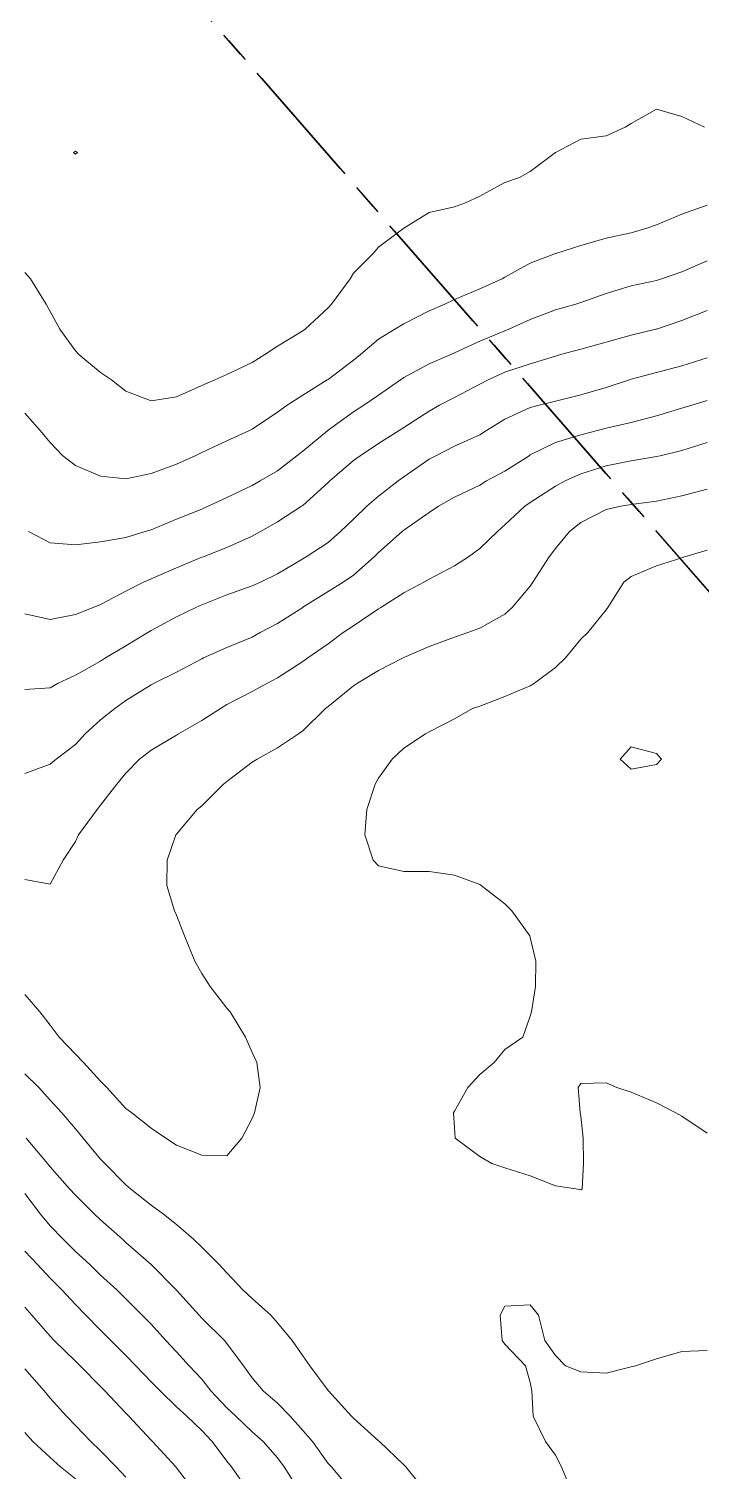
# Model space of a CAD drawing. Header units: centimetres. Extents: x 0 to 642158, y -847 to 649707.
# Drawn here: x 617209.33 to 617222.63, y 620390.16 to 620418.69 of the extents above; entities that cross this region are included whole.
import ezdxf

# ---------------------------------------------------------------- set-up
doc = ezdxf.new("R2010")
doc.units = ezdxf.units.CM
doc.header["$MEASUREMENT"] = 0
doc.linetypes.add('CENTERX2', pattern=[4, 2.5, -0.5, 0.5, -0.5])
doc.layers.add('SPW_parcellaire cadastral', color=7, linetype='CENTERX2', lineweight=25, true_color=0xff0542)
doc.layers.add('WAL_topographie 0.5', color=253, linetype='Continuous', lineweight=20)

msp = doc.modelspace()

# ---------------------------------------------------------------- linework, layer by layer
at = {"layer": 'SPW_parcellaire cadastral'}
for points in [[(617308.437, 620329.669), (617303.071, 620323.455), (617299.621, 620319.465), (617195.532, 620438.811), (617205.087, 620446.27), (617308.437, 620329.669)], [(617299.621, 620319.465), (617271.662, 620287.186), (617203.974, 620367.182), (617164.102, 620414.279), (617195.532, 620438.811), (617299.621, 620319.465)]]:
    msp.add_lwpolyline(points, dxfattribs=at)
at = {"layer": 'WAL_topographie 0.5'}
for points in [[(617209.25, 620413.877), (617209.364, 620413.75), (617209.67, 620413.25), (617209.75, 620413.102), (617209.941, 620412.75), (617210.25, 620412.325), (617210.319, 620412.25), (617210.75, 620411.894), (617210.965, 620411.75), (617211.25, 620411.53), (617211.75, 620411.337), (617212.25, 620411.414), (617212.75, 620411.636), (617213.01, 620411.75), (617213.25, 620411.858), (617213.75, 620412.097), (617214.001, 620412.25), (617214.25, 620412.419), (617214.75, 620412.72), (617214.794, 620412.75), (617215.25, 620413.174), (617215.317, 620413.25), (617215.689, 620413.75), (617215.75, 620413.86), (617216.144, 620414.25), (617216.25, 620414.376), (617216.75, 620414.75), (617216.75, 620414.75), (617217.25, 620415.062), (617217.75, 620415.171), (617217.971, 620415.25), (617218.25, 620415.382), (617218.75, 620415.653), (617219.036, 620415.75), (617219.25, 620415.871), (617219.75, 620416.25), (617219.75, 620416.25), (617220.25, 620416.509), (617220.75, 620416.58), (617221.13, 620416.75), (617221.25, 620416.821), (617221.75, 620417.104), (617222.25, 620416.96), (617222.698, 620416.75)], [(617210.25, 620416.214), (617210.292, 620416.25), (617210.25, 620416.276), (617210.213, 620416.25), (617210.25, 620416.214)], [(617209.25, 620411.091), (617209.556, 620410.75), (617209.75, 620410.512), (617210.001, 620410.25), (617210.25, 620410.054), (617210.75, 620409.843), (617211.25, 620409.793), (617211.75, 620409.899), (617212.25, 620410.081), (617212.622, 620410.25), (617212.75, 620410.313), (617213.25, 620410.544), (617213.696, 620410.75), (617213.75, 620410.776), (617214.25, 620411.114), (617214.44, 620411.25), (617214.75, 620411.448), (617215.234, 620411.75), (617215.25, 620411.76), (617215.75, 620412.14), (617215.892, 620412.25), (617216.25, 620412.556), (617216.573, 620412.75), (617216.75, 620412.861), (617217.25, 620413.116), (617217.557, 620413.25), (617217.75, 620413.343), (617218.25, 620413.548), (617218.696, 620413.75), (617218.75, 620413.779), (617219.25, 620414.06), (617219.75, 620414.249), (617219.755, 620414.25), (617220.25, 620414.409), (617220.75, 620414.551), (617221.25, 620414.659), (617221.558, 620414.75), (617221.75, 620414.816), (617222.25, 620415.03), (617222.75, 620415.209)], [(617209.325, 620408.75), (617209.75, 620408.528), (617210.25, 620408.487), (617210.75, 620408.548), (617211.25, 620408.632), (617211.631, 620408.75), (617211.75, 620408.786), (617212.25, 620408.992), (617212.75, 620409.192), (617212.878, 620409.25), (617213.25, 620409.426), (617213.75, 620409.662), (617213.909, 620409.75), (617214.25, 620409.953), (617214.634, 620410.25), (617214.75, 620410.342), (617215.243, 620410.75), (617215.25, 620410.755), (617215.75, 620411.117), (617215.958, 620411.25), (617216.25, 620411.448), (617216.684, 620411.75), (617216.75, 620411.797), (617217.25, 620412.07), (617217.676, 620412.25), (617217.75, 620412.283), (617218.25, 620412.514), (617218.75, 620412.718), (617218.829, 620412.75), (617219.25, 620412.945), (617219.75, 620413.134), (617220.155, 620413.25), (617220.25, 620413.282), (617220.75, 620413.457), (617221.25, 620413.608), (617221.75, 620413.719), (617221.848, 620413.75), (617222.25, 620413.889), (617222.75, 620414.108)], [(617209.25, 620407.12), (617209.75, 620407.011), (617210.25, 620407.11), (617210.6, 620407.25), (617210.75, 620407.309), (617211.25, 620407.572), (617211.599, 620407.75), (617211.75, 620407.818), (617212.25, 620408.034), (617212.75, 620408.24), (617212.777, 620408.25), (617213.25, 620408.437), (617213.75, 620408.661), (617213.91, 620408.75), (617214.25, 620408.939), (617214.725, 620409.25), (617214.75, 620409.268), (617215.25, 620409.718), (617215.282, 620409.75), (617215.75, 620410.155), (617215.882, 620410.25), (617216.25, 620410.49), (617216.655, 620410.75), (617216.75, 620410.81), (617217.25, 620411.134), (617217.455, 620411.25), (617217.75, 620411.401), (617218.25, 620411.666), (617218.416, 620411.75), (617218.75, 620411.902), (617219.25, 620412.068), (617219.75, 620412.222), (617219.849, 620412.25), (617220.25, 620412.357), (617220.75, 620412.496), (617221.25, 620412.632), (617221.736, 620412.75), (617221.75, 620412.754), (617222.25, 620412.924), (617222.75, 620413.125)], [(617209.25, 620405.628), (617209.75, 620405.661), (617209.911, 620405.75), (617210.25, 620405.907), (617210.75, 620406.188), (617210.847, 620406.25), (617211.25, 620406.491), (617211.681, 620406.75), (617211.75, 620406.792), (617212.25, 620407.061), (617212.636, 620407.25), (617212.75, 620407.302), (617213.25, 620407.5), (617213.75, 620407.675), (617213.911, 620407.75), (617214.25, 620407.912), (617214.75, 620408.211), (617214.816, 620408.25), (617215.25, 620408.536), (617215.498, 620408.75), (617215.75, 620408.993), (617216.016, 620409.25), (617216.25, 620409.452), (617216.635, 620409.75), (617216.75, 620409.832), (617217.25, 620410.184), (617217.381, 620410.25), (617217.75, 620410.441), (617218.25, 620410.665), (617218.387, 620410.75), (617218.75, 620410.973), (617219.25, 620411.202), (617219.429, 620411.25), (617219.75, 620411.331), (617220.25, 620411.455), (617220.75, 620411.598), (617221.211, 620411.75), (617221.25, 620411.763), (617221.75, 620411.895), (617222.25, 620412.025), (617222.75, 620412.183)], [(617209.25, 620403.965), (617209.75, 620404.15), (617209.872, 620404.25), (617210.25, 620404.536), (617210.446, 620404.75), (617210.75, 620405.024), (617211.033, 620405.25), (617211.25, 620405.407), (617211.75, 620405.719), (617211.812, 620405.75), (617212.25, 620405.97), (617212.75, 620406.232), (617212.787, 620406.25), (617213.25, 620406.454), (617213.75, 620406.663), (617213.906, 620406.75), (617214.25, 620406.932), (617214.748, 620407.25), (617214.75, 620407.251), (617215.25, 620407.561), (617215.548, 620407.75), (617215.75, 620407.89), (617216.165, 620408.25), (617216.25, 620408.336), (617216.714, 620408.75), (617216.75, 620408.78), (617217.25, 620409.13), (617217.434, 620409.25), (617217.75, 620409.43), (617218.25, 620409.67), (617218.385, 620409.75), (617218.75, 620409.944), (617219.228, 620410.25), (617219.25, 620410.265), (617219.75, 620410.509), (617220.25, 620410.666), (617220.582, 620410.75), (617220.75, 620410.793), (617221.25, 620410.908), (617221.75, 620411.04), (617222.25, 620411.189), (617222.447, 620411.25), (617222.75, 620411.34)], [(617209.25, 620401.865), (617209.75, 620401.774), (617210.008, 620402.25), (617210.25, 620402.619), (617210.313, 620402.75), (617210.68, 620403.25), (617210.75, 620403.336), (617211.068, 620403.75), (617211.25, 620403.971), (617211.519, 620404.25), (617211.75, 620404.426), (617212.25, 620404.725), (617212.289, 620404.75), (617212.75, 620405.012), (617213.119, 620405.25), (617213.25, 620405.327), (617213.75, 620405.588), (617214.051, 620405.75), (617214.25, 620405.855), (617214.75, 620406.177), (617214.85, 620406.25), (617215.25, 620406.532), (617215.548, 620406.75), (617215.75, 620406.887), (617216.25, 620407.221), (617216.297, 620407.25), (617216.75, 620407.537), (617217.147, 620407.75), (617217.25, 620407.811), (617217.75, 620408.069), (617218.027, 620408.25), (617218.25, 620408.415), (617218.599, 620408.75), (617218.75, 620408.88), (617219.142, 620409.25), (617219.25, 620409.322), (617219.75, 620409.646), (617219.939, 620409.75), (617220.25, 620409.889), (617220.75, 620410.051), (617221.25, 620410.147), (617221.75, 620410.233), (617221.82, 620410.25), (617222.25, 620410.354), (617222.75, 620410.509)], [(617209.25, 620399.595), (617209.548, 620399.25), (617209.75, 620398.985), (617209.928, 620398.75), (617210.25, 620398.414), (617210.409, 620398.25), (617210.75, 620397.879), (617210.873, 620397.75), (617211.25, 620397.338), (617211.365, 620397.25), (617211.75, 620396.948), (617212.039, 620396.75), (617212.25, 620396.614), (617212.75, 620396.412), (617213.25, 620396.403), (617213.541, 620396.75), (617213.75, 620397.143), (617213.795, 620397.25), (617213.908, 620397.75), (617213.841, 620398.25), (617213.75, 620398.448), (617213.616, 620398.75), (617213.312, 620399.25), (617213.25, 620399.323), (617212.917, 620399.75), (617212.75, 620400.007), (617212.614, 620400.25), (617212.407, 620400.75), (617212.25, 620401.162), (617212.214, 620401.25), (617212.058, 620401.75), (617212.069, 620402.25), (617212.239, 620402.75), (617212.25, 620402.766), (617212.662, 620403.25), (617212.75, 620403.327), (617213.178, 620403.75), (617213.25, 620403.809), (617213.75, 620404.187), (617213.846, 620404.25), (617214.25, 620404.475), (617214.664, 620404.75), (617214.75, 620404.807), (617215.202, 620405.25), (617215.25, 620405.29), (617215.75, 620405.698), (617215.83, 620405.75), (617216.25, 620406), (617216.738, 620406.25), (617216.75, 620406.257), (617217.25, 620406.476), (617217.75, 620406.659), (617218.013, 620406.75), (617218.25, 620406.836), (617218.75, 620407.119), (617218.89, 620407.25), (617219.25, 620407.67), (617219.303, 620407.75), (617219.625, 620408.25), (617219.75, 620408.412), (617220.027, 620408.75), (617220.25, 620408.928), (617220.75, 620409.185), (617221.045, 620409.25), (617221.25, 620409.287), (617221.75, 620409.352), (617222.25, 620409.455), (617222.75, 620409.587)], [(617222.75, 620396.848), (617222.25, 620397.183), (617222.129, 620397.25), (617221.75, 620397.451), (617221.25, 620397.661), (617220.966, 620397.75), (617220.75, 620397.843), (617220.25, 620397.831), (617220.2, 620397.75), (617220.241, 620397.25), (617220.25, 620397.183), (617220.3, 620396.75), (617220.307, 620396.25), (617220.277, 620395.75), (617220.25, 620395.729), (617220.15, 620395.75), (617219.75, 620395.808), (617219.25, 620396.009), (617218.75, 620396.162), (617218.493, 620396.25), (617218.25, 620396.39), (617217.767, 620396.75), (617217.75, 620396.964), (617217.732, 620397.25), (617217.75, 620397.282), (617218.018, 620397.75), (617218.25, 620398.01), (617218.537, 620398.25), (617218.75, 620398.504), (617219.104, 620398.75), (617219.25, 620399.162), (617219.274, 620399.25), (617219.352, 620399.75), (617219.36, 620400.25), (617219.25, 620400.721), (617219.243, 620400.75), (617218.886, 620401.25), (617218.75, 620401.383), (617218.281, 620401.75), (617218.25, 620401.769), (617217.75, 620401.954), (617217.25, 620402.026), (617216.75, 620402.025), (617216.25, 620402.135), (617216.143, 620402.25), (617215.98, 620402.75), (617216.02, 620403.25), (617216.184, 620403.75), (617216.25, 620403.873), (617216.516, 620404.25), (617216.75, 620404.464), (617217.175, 620404.75), (617217.25, 620404.788), (617217.75, 620405.044), (617218.11, 620405.25), (617218.25, 620405.299), (617218.75, 620405.49), (617219.25, 620405.699), (617219.333, 620405.75), (617219.75, 620406.064), (617219.948, 620406.25), (617220.25, 620406.623), (617220.39, 620406.75), (617220.75, 620407.202), (617220.785, 620407.25), (617221.102, 620407.75), (617221.25, 620407.862), (617221.75, 620408.073), (617222.25, 620408.231), (617222.302, 620408.25), (617222.75, 620408.384)], [(617221.848, 620404.25), (617221.75, 620404.145), (617221.25, 620404.052), (617221.031, 620404.25), (617221.25, 620404.489), (617221.75, 620404.36), (617221.848, 620404.25)], [(617209.25, 620398.021), (617209.527, 620397.75), (617209.75, 620397.505), (617209.985, 620397.25), (617210.25, 620396.934), (617210.403, 620396.75), (617210.75, 620396.338), (617210.833, 620396.25), (617211.25, 620395.827), (617211.34, 620395.75), (617211.75, 620395.423), (617211.992, 620395.25), (617212.25, 620395.045), (617212.586, 620394.75), (617212.75, 620394.593), (617213.095, 620394.25), (617213.25, 620394.084), (617213.565, 620393.75), (617213.75, 620393.579), (617214.118, 620393.25), (617214.25, 620393.1), (617214.539, 620392.75), (617214.75, 620392.444), (617214.891, 620392.25), (617215.25, 620391.761), (617215.258, 620391.75), (617215.711, 620391.25), (617215.75, 620391.213), (617216.25, 620390.767), (617216.268, 620390.75), (617216.75, 620390.287), (617216.788, 620390.25), (617217.192, 620389.75)], [(617209.278, 620396.75), (617209.698, 620396.25), (617209.75, 620396.187), (617210.136, 620395.75), (617210.25, 620395.626), (617210.629, 620395.25), (617210.75, 620395.135), (617211.181, 620394.75), (617211.25, 620394.69), (617211.748, 620394.25), (617211.75, 620394.249), (617212.243, 620393.75), (617212.25, 620393.743), (617212.698, 620393.25), (617212.75, 620393.193), (617213.202, 620392.75), (617213.25, 620392.691), (617213.575, 620392.25), (617213.75, 620392.011), (617213.969, 620391.75), (617214.25, 620391.512), (617214.5, 620391.25), (617214.75, 620390.968), (617214.942, 620390.75), (617215.25, 620390.319), (617215.318, 620390.25), (617215.735, 620389.75)], [(617209.25, 620395.654), (617209.561, 620395.25), (617209.75, 620395.02), (617210.008, 620394.75), (617210.25, 620394.512), (617210.534, 620394.25), (617210.75, 620394.042), (617211.073, 620393.75), (617211.25, 620393.57), (617211.573, 620393.25), (617211.75, 620393.071), (617212.041, 620392.75), (617212.25, 620392.526), (617212.499, 620392.25), (617212.75, 620391.982), (617212.932, 620391.75), (617213.25, 620391.415), (617213.425, 620391.25), (617213.75, 620390.943), (617213.968, 620390.75), (617214.25, 620390.431), (617214.384, 620390.25), (617214.696, 620389.75)], [(617209.25, 620394.517), (617209.499, 620394.25), (617209.75, 620393.981), (617209.979, 620393.75), (617210.25, 620393.463), (617210.454, 620393.25), (617210.75, 620392.955), (617210.953, 620392.75), (617211.25, 620392.449), (617211.445, 620392.25), (617211.75, 620391.928), (617211.925, 620391.75), (617212.25, 620391.44), (617212.453, 620391.25), (617212.75, 620390.966), (617212.955, 620390.75), (617213.25, 620390.361), (617213.339, 620390.25), (617213.689, 620389.75)], [(617209.25, 620393.408), (617209.391, 620393.25), (617209.75, 620392.833), (617209.83, 620392.75), (617210.25, 620392.34), (617210.345, 620392.25), (617210.75, 620391.838), (617210.833, 620391.75), (617211.25, 620391.31), (617211.307, 620391.25), (617211.75, 620390.776), (617211.777, 620390.75), (617212.235, 620390.25), (617212.25, 620390.231), (617212.621, 620389.75)], [(617222.75, 620392.552), (617222.25, 620392.528), (617221.75, 620392.385), (617221.33, 620392.25), (617221.25, 620392.227), (617220.75, 620392.105), (617220.25, 620392.132), (617219.945, 620392.25), (617219.75, 620392.452), (617219.538, 620392.75), (617219.411, 620393.25), (617219.25, 620393.457), (617218.75, 620393.429), (617218.653, 620393.25), (617218.696, 620392.75), (617218.75, 620392.677), (617219.158, 620392.25), (617219.25, 620391.917), (617219.284, 620391.75), (617219.307, 620391.25), (617219.555, 620390.75), (617219.75, 620390.482), (617219.866, 620390.25), (617220.076, 620389.75)], [(617209.25, 620392.187), (617209.632, 620391.75), (617209.75, 620391.606), (617210.076, 620391.25), (617210.25, 620391.067), (617210.559, 620390.75), (617210.75, 620390.566), (617211.057, 620390.25), (617211.25, 620390.046)], [(617209.25, 620390.928), (617209.406, 620390.75), (617209.75, 620390.435), (617209.956, 620390.25), (617210.25, 620390.012)]]:
    msp.add_lwpolyline(points, dxfattribs=at)

doc.saveas('drawing.dxf')
